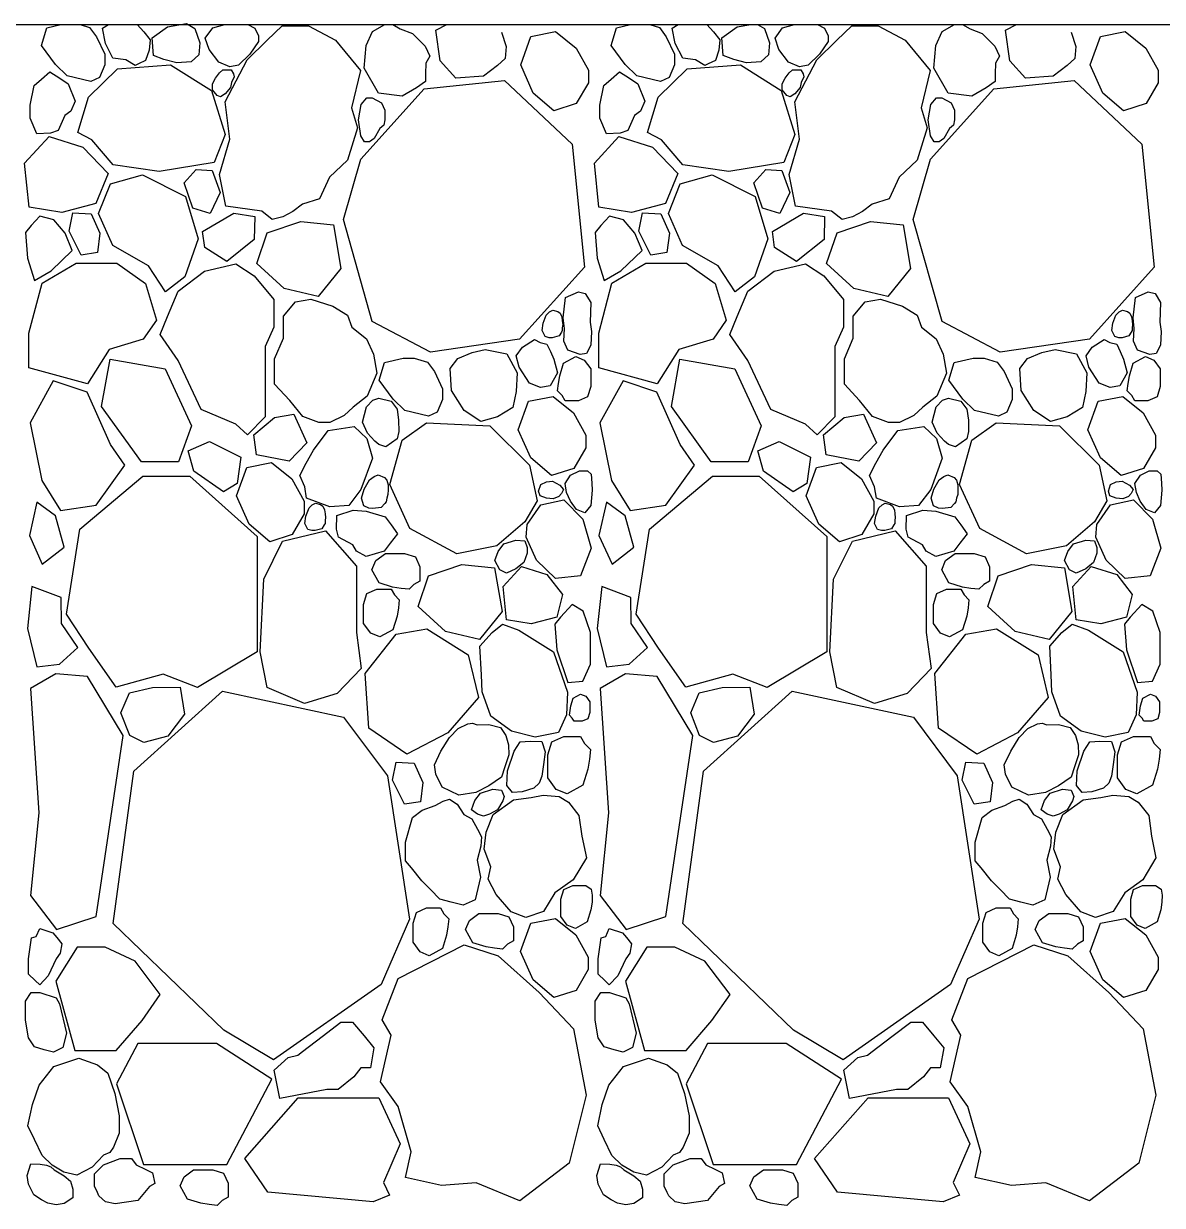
# Model space of a CAD drawing. Header units: millimetres. Extents: x 10227 to 13232, y 2 to 9351.
# Drawn here: x 11478.9 to 11655.3, y 9068.4 to 9251.3 of the extents above; entities that cross this region are included whole.
import ezdxf

# ---------------------------------------------------------------- set-up
doc = ezdxf.new("R2010")
doc.units = ezdxf.units.MM
doc.layers.add('A-WALL-FULL-EXTR', color=1, linetype='Continuous')
doc.layers.add('RETINO', color=20, linetype='Continuous')

msp = doc.modelspace()

# ---------------------------------------------------------------- linework, layer by layer
at = {"layer": 'A-WALL-FULL-EXTR', "ltscale": 0.1}
msp.add_line((11308.18, 9251.16), (12008.18, 9251.16), dxfattribs=at)
at = {"layer": 'RETINO'}
for points in [[(11489.35, 9242.35), (11485.65, 9243.23), (11483.84, 9244.99), (11481.67, 9247.91), (11482.5, 9250.64), (11484.67, 9251.16)], [(11487.68, 9251.16), (11489.15, 9250.68), (11490.23, 9249.24), (11491.51, 9246.59), (11491.51, 9244.9), (11490.67, 9242.98), (11489.35, 9242.35)], [(11494.74, 9245.71), (11492.76, 9245.96), (11491.59, 9248.22), (11491.12, 9250.57), (11492.09, 9251.16)], [(11496.41, 9251.16), (11496.53, 9251.15), (11497.54, 9250.01), (11498.52, 9248.8), (11498.38, 9247.17), (11497.82, 9245.59), (11496.7, 9245.05), (11496.19, 9244.83), (11494.74, 9245.71)], [(11499.02, 9246.34), (11498.82, 9249.08), (11501.22, 9250.81), (11504.14, 9251.29)], [(11504.14, 9251.29), (11505.45, 9250.54)], [(11505.45, 9250.54), (11506.2, 9248.3), (11506.05, 9246.46)], [(11513.96, 9246.55), (11512.19, 9244.88), (11510.84, 9244.62), (11509.18, 9245.32), (11507.67, 9247.28), (11507.06, 9249.05), (11508.25, 9250.62), (11510.11, 9251.16)], [(11515.8, 9222.28), (11510.25, 9223.05), (11509.28, 9227.92), (11510.84, 9233.39), (11510.12, 9239.17), (11513.52, 9245.71), (11516.64, 9248.73), (11518.96, 9250.97), (11523.02, 9250.97), (11527.2, 9248.73), (11531.07, 9244.02), (11529.71, 9238.24), (11530.62, 9235.19), (11529.1, 9230.17), (11526.29, 9227.51), (11524.75, 9224.2), (11522.11, 9223.33), (11520.59, 9222.19), (11519.07, 9221.38), (11517.44, 9220.99), (11515.8, 9222.28)], [(11513.63, 9251.16), (11514.74, 9250.61), (11515.3, 9249.39), (11515.28, 9248.54), (11513.96, 9246.55)], [(11537.53, 9240.07), (11533.86, 9240.53), (11531.68, 9244.4), (11531.95, 9247.89), (11532.94, 9250.07), (11534.85, 9251.18), (11536.1, 9251.16), (11537.26, 9250.48), (11539.13, 9249.78), (11541.11, 9247.81), (11541.83, 9246.24), (11541.21, 9245.18), (11541.17, 9243.5), (11541.14, 9242.35), (11539.79, 9241.35), (11537.53, 9240.07)], [(11543.44, 9245.56), (11542.74, 9250.26), (11544.48, 9251.16)], [(11577.57, 9242.35), (11573.87, 9243.23), (11572.07, 9244.99), (11569.9, 9247.91), (11570.73, 9250.64), (11572.9, 9251.16)], [(11575.91, 9251.16), (11577.38, 9250.68), (11578.45, 9249.24), (11579.73, 9246.59), (11579.73, 9244.9), (11578.89, 9242.98), (11577.57, 9242.35)], [(11582.96, 9245.71), (11580.99, 9245.96), (11579.82, 9248.22), (11579.34, 9250.57), (11580.31, 9251.16)], [(11584.64, 9251.16), (11584.75, 9251.15), (11585.76, 9250.01), (11586.75, 9248.8), (11586.61, 9247.17), (11586.05, 9245.59), (11584.92, 9245.05), (11584.42, 9244.83), (11582.96, 9245.71)], [(11587.24, 9246.34), (11587.05, 9249.08), (11589.45, 9250.81), (11591.56, 9251.16)], [(11592.6, 9251.16), (11593.68, 9250.54)], [(11593.68, 9250.54), (11594.43, 9248.3), (11594.28, 9246.46)], [(11602.18, 9246.55), (11600.42, 9244.88), (11599.07, 9244.62), (11597.4, 9245.32), (11595.9, 9247.28), (11595.29, 9249.05), (11596.47, 9250.62), (11598.33, 9251.16)], [(11604.03, 9222.28), (11598.48, 9223.05), (11597.5, 9227.92), (11599.07, 9233.39), (11598.34, 9239.17), (11601.75, 9245.71), (11604.87, 9248.73), (11607.19, 9250.97), (11611.25, 9250.97), (11615.43, 9248.73), (11619.3, 9244.02), (11617.93, 9238.24), (11618.84, 9235.19), (11617.32, 9230.17), (11614.51, 9227.51), (11612.98, 9224.2), (11610.34, 9223.33), (11608.82, 9222.19), (11607.29, 9221.38), (11605.67, 9220.99), (11604.03, 9222.28)], [(11601.86, 9251.16), (11602.97, 9250.61), (11603.53, 9249.39), (11603.5, 9248.54), (11602.18, 9246.55)], [(11625.76, 9240.07), (11622.08, 9240.53), (11619.9, 9244.4), (11620.18, 9247.89), (11621.16, 9250.07), (11623.08, 9251.18), (11624.32, 9251.16), (11625.49, 9250.48), (11627.35, 9249.78), (11629.34, 9247.81), (11630.05, 9246.24), (11629.44, 9245.18), (11629.4, 9243.5), (11629.37, 9242.35), (11628.01, 9241.35), (11625.76, 9240.07)], [(11631.67, 9245.56), (11630.96, 9250.26), (11632.71, 9251.16)], [(11552.92, 9249.98), (11553.66, 9247.74), (11553.51, 9245.89)], [(11564.52, 9238.91), (11561.04, 9237.81), (11557.84, 9240.55), (11555.9, 9244.92), (11557.49, 9249.32), (11561.3, 9250.06), (11564.48, 9247.51), (11566.39, 9244.07), (11566.39, 9242.12), (11564.52, 9238.91)], [(11641.14, 9249.98), (11641.89, 9247.74), (11641.74, 9245.89)], [(11652.75, 9238.91), (11649.26, 9237.81), (11646.07, 9240.55), (11644.12, 9244.92), (11645.71, 9249.32), (11649.53, 9250.06), (11652.7, 9247.51), (11654.61, 9244.07), (11654.61, 9242.12), (11652.75, 9238.91)], [(11510.14, 9234.13), (11508.42, 9229.81), (11499.91, 9228.4), (11492.79, 9229.46), (11489.5, 9233.31), (11487.33, 9234.43), (11488.96, 9239.89), (11493.47, 9244.29), (11501.69, 9244.94), (11508.02, 9240.93), (11510.14, 9234.13)], [(11504.87, 9245.39), (11502.65, 9245.22), (11500.66, 9245.75), (11499.02, 9246.34)], [(11506.05, 9246.46), (11504.87, 9245.39)], [(11552.33, 9244.82), (11550.12, 9243.16), (11545.85, 9242.83), (11543.44, 9245.56)], [(11553.51, 9245.89), (11552.33, 9244.82)], [(11598.37, 9234.13), (11596.65, 9229.81), (11588.14, 9228.4), (11581.01, 9229.46), (11577.73, 9233.31), (11575.55, 9234.43), (11577.19, 9239.89), (11581.7, 9244.29), (11589.92, 9244.94), (11596.25, 9240.93), (11598.37, 9234.13)], [(11593.09, 9245.39), (11590.88, 9245.22), (11588.89, 9245.75), (11587.24, 9246.34)], [(11594.28, 9246.46), (11593.09, 9245.39)], [(11640.55, 9244.82), (11638.34, 9243.16), (11634.08, 9242.83), (11631.67, 9245.56)], [(11641.74, 9245.89), (11640.55, 9244.82)], [(11480.98, 9234.23), (11479.94, 9236.67), (11479.94, 9238.67), (11480.54, 9241.71), (11481.69, 9242.71), (11482.99, 9243.83), (11484.53, 9242.83), (11485.83, 9241.99), (11486.89, 9239.31), (11486.21, 9237.75), (11485.29, 9237.08), (11484.29, 9234.77), (11483.11, 9234.36), (11480.98, 9234.23)], [(11510.95, 9241.42), (11510.13, 9240.42), (11509.42, 9239.99), (11508.89, 9240.18), (11508.16, 9241.07), (11508.16, 9241.99), (11508.65, 9242.87), (11509.26, 9243.69), (11509.77, 9244.16), (11511.05, 9244.12), (11511.42, 9243.55), (11511.54, 9243.08), (11511.1, 9242.19), (11510.95, 9241.42)], [(11569.21, 9234.23), (11568.16, 9236.67), (11568.16, 9238.67), (11568.76, 9241.71), (11569.92, 9242.71), (11571.21, 9243.83), (11572.76, 9242.83), (11574.06, 9241.99), (11575.11, 9239.31), (11574.44, 9237.75), (11573.51, 9237.08), (11572.51, 9234.77), (11571.33, 9234.36), (11569.21, 9234.23)], [(11599.18, 9241.42), (11598.36, 9240.42), (11597.65, 9239.99), (11597.12, 9240.18), (11596.38, 9241.07), (11596.38, 9241.99), (11596.87, 9242.87), (11597.49, 9243.69), (11598, 9244.16), (11599.27, 9244.12), (11599.65, 9243.55), (11599.76, 9243.08), (11599.33, 9242.19), (11599.18, 9241.42)], [(11531.16, 9230.33), (11540.96, 9241.2), (11553.41, 9242.48), (11563.87, 9232.63), (11565.78, 9213.58), (11555.74, 9202.46), (11541.91, 9200.45), (11532.92, 9205.19), (11528.47, 9220.98), (11531.16, 9230.33)], [(11619.39, 9230.33), (11629.19, 9241.2), (11641.64, 9242.48), (11652.1, 9232.63), (11654, 9213.58), (11643.97, 9202.46), (11630.14, 9200.45), (11621.15, 9205.19), (11616.69, 9220.98), (11619.39, 9230.33)], [(11534.1, 9235.08), (11533.21, 9233.53), (11532.5, 9233.02), (11531.7, 9233.02), (11531.13, 9233.93), (11530.78, 9236.39), (11531.18, 9238.77), (11532.1, 9239.83), (11532.9, 9239.83), (11534.35, 9239.05), (11534.87, 9237.88), (11534.87, 9236.42), (11534.72, 9235.58), (11534.1, 9235.08)], [(11622.32, 9235.08), (11621.44, 9233.53), (11620.72, 9233.02), (11619.92, 9233.02), (11619.35, 9233.93), (11619.01, 9236.39), (11619.41, 9238.77), (11620.32, 9239.83), (11621.12, 9239.83), (11622.58, 9239.05), (11623.09, 9237.88), (11623.09, 9236.42), (11622.95, 9235.58), (11622.32, 9235.08)], [(11484.82, 9222.04), (11479.79, 9222.88), (11479.08, 9229.7), (11482.87, 9233.81), (11488.07, 9232.19), (11492.02, 9228.09), (11490.09, 9223.44), (11484.82, 9222.04)], [(11573.04, 9222.04), (11568.02, 9222.88), (11567.31, 9229.7), (11571.1, 9233.81), (11576.29, 9232.19), (11580.25, 9228.09), (11578.31, 9223.44), (11573.04, 9222.04)], [(11505.63, 9228.74), (11508.14, 9228.54), (11509.37, 9225.16), (11507.83, 9221.89), (11505.13, 9222.71), (11503.81, 9226.67), (11505.63, 9228.74)], [(11593.86, 9228.74), (11596.37, 9228.54), (11597.6, 9225.16), (11596.05, 9221.89), (11593.35, 9222.71), (11592.03, 9226.67), (11593.86, 9228.74)], [(11498.24, 9213.83), (11492.72, 9216.94), (11490.54, 9221.89), (11492.38, 9226.5), (11497.32, 9227.88), (11504, 9224.54), (11505.95, 9217.98), (11503.88, 9212.11), (11500.89, 9209.8), (11498.24, 9213.83)], [(11586.47, 9213.83), (11580.95, 9216.94), (11578.77, 9221.89), (11580.61, 9226.5), (11585.55, 9227.88), (11592.22, 9224.54), (11594.18, 9217.98), (11592.11, 9212.11), (11589.12, 9209.8), (11586.47, 9213.83)], [(11479.5, 9214.98), (11480.59, 9211.54), (11483.21, 9213.04), (11486.46, 9216.2), (11485.38, 9218.87), (11483.62, 9220.95), (11481.45, 9221.49), (11480.09, 9220.04), (11479.19, 9218.95), (11479.5, 9214.98)], [(11490.34, 9215.88), (11487.84, 9215.48), (11485.99, 9219.19), (11486.56, 9222.01), (11489.38, 9221.85), (11490.71, 9218.87), (11490.34, 9215.88)], [(11506.97, 9216.64), (11506.65, 9219.14), (11511.48, 9221.97), (11514.72, 9221.46), (11514.65, 9217.88), (11510.41, 9214.47), (11506.97, 9216.64)], [(11567.73, 9214.98), (11568.82, 9211.54), (11571.43, 9213.04), (11574.69, 9216.2), (11573.6, 9218.87), (11571.84, 9220.95), (11569.67, 9221.49), (11568.32, 9220.04), (11567.42, 9218.95), (11567.73, 9214.98)], [(11578.56, 9215.88), (11576.07, 9215.48), (11574.22, 9219.19), (11574.79, 9222.01), (11577.61, 9221.85), (11578.94, 9218.87), (11578.56, 9215.88)], [(11595.19, 9216.64), (11594.88, 9219.14), (11599.71, 9221.97), (11602.95, 9221.46), (11602.88, 9217.88), (11598.63, 9214.47), (11595.19, 9216.64)], [(11521.83, 9220.66), (11526.9, 9220.15), (11528.06, 9213.4), (11524.55, 9209.04), (11519.26, 9210.31), (11515.04, 9214.15), (11516.66, 9218.91), (11521.83, 9220.66)], [(11610.06, 9220.66), (11615.12, 9220.15), (11616.29, 9213.4), (11612.78, 9209.04), (11607.49, 9210.31), (11603.27, 9214.15), (11604.89, 9218.91), (11610.06, 9220.66)], [(11492.15, 9200.84), (11488.81, 9195.52), (11479.75, 9198.04), (11479.75, 9203.36), (11481.79, 9211.13), (11487.04, 9214.2), (11493.37, 9214.2), (11497.8, 9211.06), (11499.5, 9205.4), (11497.46, 9202.47), (11492.15, 9200.84)], [(11511.77, 9189.27), (11506.4, 9191.58), (11502.86, 9199.14), (11500.07, 9203.16), (11501.23, 9205.95), (11502.86, 9209.9), (11506.94, 9212.96), (11511.77, 9214.12), (11514.62, 9212.28), (11517.69, 9208.61), (11517.69, 9204.32), (11516.33, 9201.32), (11516.33, 9198.33), (11516.33, 9193.35), (11516.33, 9190.43), (11513.6, 9187.64), (11511.77, 9189.27)], [(11580.37, 9200.84), (11577.04, 9195.52), (11567.98, 9198.04), (11567.98, 9203.36), (11570.02, 9211.13), (11575.27, 9214.2), (11581.6, 9214.2), (11586.03, 9211.06), (11587.73, 9205.4), (11585.69, 9202.47), (11580.37, 9200.84)], [(11599.99, 9189.27), (11594.62, 9191.58), (11591.09, 9199.14), (11588.3, 9203.16), (11589.45, 9205.95), (11591.09, 9209.9), (11595.17, 9212.96), (11599.99, 9214.12), (11602.85, 9212.28), (11605.91, 9208.61), (11605.91, 9204.32), (11604.55, 9201.32), (11604.55, 9198.33), (11604.55, 9193.35), (11604.55, 9190.43), (11601.83, 9187.64), (11599.99, 9189.27)], [(11532.12, 9193.62), (11529.95, 9191.91), (11528.54, 9190.62), (11526.33, 9189.53), (11524.63, 9189.53), (11522.18, 9190.46), (11520.13, 9192.96), (11517.8, 9195.48), (11517.8, 9199.43), (11519.16, 9202.6), (11519.16, 9206.03), (11521.03, 9208.22), (11523.41, 9208.66), (11526.81, 9207.56), (11529.08, 9206.16), (11529.73, 9204.32), (11532.02, 9202.52), (11533.12, 9200.11), (11533.61, 9197.21), (11532.12, 9193.62)], [(11566.88, 9203.63), (11566.76, 9201.55), (11566.07, 9200.26), (11565.1, 9200.07), (11563.18, 9200.77), (11562.59, 9202.16), (11562.68, 9204.1), (11562.5, 9205.75), (11562.86, 9208.91), (11564.84, 9209.8), (11565.91, 9209.53), (11566.77, 9208.15), (11566.66, 9205.11), (11566.88, 9203.63)], [(11620.35, 9193.62), (11618.18, 9191.91), (11616.77, 9190.62), (11614.55, 9189.53), (11612.86, 9189.53), (11610.4, 9190.46), (11608.35, 9192.96), (11606.03, 9195.48), (11606.03, 9199.43), (11607.38, 9202.6), (11607.38, 9206.03), (11609.25, 9208.22), (11611.64, 9208.66), (11615.04, 9207.56), (11617.31, 9206.16), (11617.96, 9204.32), (11620.25, 9202.52), (11621.35, 9200.11), (11621.84, 9197.21), (11620.35, 9193.62)], [(11655.11, 9203.63), (11654.99, 9201.55), (11654.3, 9200.26), (11653.33, 9200.07), (11651.41, 9200.77), (11650.82, 9202.16), (11650.91, 9204.1), (11650.73, 9205.75), (11651.09, 9208.91), (11653.07, 9209.8), (11654.14, 9209.53), (11655, 9208.15), (11654.89, 9205.11), (11655.11, 9203.63)], [(11561.84, 9202.98), (11560.8, 9202.68), (11560.3, 9202.68), (11559.67, 9202.86), (11559.22, 9203.78), (11559.4, 9204.92), (11559.86, 9206.18), (11560.38, 9206.66), (11560.86, 9206.95), (11561.66, 9206.73), (11562, 9206.46), (11562.28, 9205.9), (11562.35, 9205.29), (11562.42, 9204.72), (11562.35, 9204.23), (11562.35, 9203.77), (11562.2, 9203.55), (11561.84, 9202.98)], [(11650.07, 9202.98), (11649.03, 9202.68), (11648.53, 9202.68), (11647.89, 9202.86), (11647.45, 9203.78), (11647.62, 9204.92), (11648.09, 9206.18), (11648.6, 9206.66), (11649.09, 9206.95), (11649.89, 9206.73), (11650.23, 9206.46), (11650.51, 9205.9), (11650.58, 9205.29), (11650.65, 9204.72), (11650.58, 9204.23), (11650.58, 9203.77), (11650.42, 9203.55), (11650.07, 9202.98)], [(11561.03, 9199.34), (11561.59, 9197.24), (11560.47, 9195.21), (11558.96, 9194.97), (11557.25, 9195.64), (11555.68, 9198.14), (11555.22, 9199.85), (11556.16, 9201.24), (11558.02, 9202.41), (11558.93, 9201.93), (11559.97, 9201.67), (11560.51, 9200.55), (11561.03, 9199.34)], [(11649.25, 9199.34), (11649.82, 9197.24), (11648.69, 9195.21), (11647.18, 9194.97), (11645.47, 9195.64), (11643.9, 9198.14), (11643.45, 9199.85), (11644.39, 9201.24), (11646.25, 9202.41), (11647.15, 9201.93), (11648.2, 9201.67), (11648.74, 9200.55), (11649.25, 9199.34)], [(11502.91, 9183.49), (11497.19, 9183.49), (11491.01, 9192.02), (11492.31, 9199.37), (11500.85, 9197.86), (11504.93, 9189.05)], [(11541.65, 9190.54), (11537.95, 9191.42), (11536.15, 9193.18), (11533.97, 9196.09), (11534.81, 9198.83), (11537.72, 9199.53), (11539.43, 9199.53), (11541.46, 9198.87), (11542.53, 9197.43), (11543.81, 9194.78), (11543.81, 9193.09), (11542.97, 9191.17), (11541.65, 9190.54)], [(11547.14, 9191.41), (11545.17, 9194.5), (11544.96, 9197.9), (11546.17, 9199.48), (11548.38, 9200.39), (11550.42, 9200.87), (11553.76, 9200.17), (11555.34, 9197.25), (11555.19, 9194.35), (11554.67, 9191.89), (11552.29, 9190.44), (11549.74, 9189.69), (11547.14, 9191.41)], [(11561.94, 9196.8), (11562.53, 9198.73), (11564.42, 9199.78), (11565.73, 9199.22), (11566.74, 9197.85), (11566.74, 9195.11), (11566.26, 9193.54), (11564.83, 9192.91), (11562.79, 9192.91), (11562.32, 9193.73), (11561.62, 9194.45), (11561.75, 9195.6), (11561.94, 9196.8)], [(11591.14, 9183.49), (11585.41, 9183.49), (11579.24, 9192.02), (11580.54, 9199.37), (11589.08, 9197.86), (11593.16, 9189.05)], [(11629.88, 9190.54), (11626.18, 9191.42), (11624.37, 9193.18), (11622.2, 9196.09), (11623.03, 9198.83), (11625.95, 9199.53), (11627.66, 9199.53), (11629.68, 9198.87), (11630.76, 9197.43), (11632.04, 9194.78), (11632.04, 9193.09), (11631.2, 9191.17), (11629.88, 9190.54)], [(11635.37, 9191.41), (11633.4, 9194.5), (11633.19, 9197.9), (11634.39, 9199.48), (11636.61, 9200.39), (11638.65, 9200.87), (11641.99, 9200.17), (11643.56, 9197.25), (11643.41, 9194.35), (11642.89, 9191.89), (11640.52, 9190.44), (11637.97, 9189.69), (11635.37, 9191.41)], [(11650.17, 9196.8), (11650.76, 9198.73), (11652.65, 9199.78), (11653.95, 9199.22), (11654.96, 9197.85), (11654.96, 9195.11), (11654.48, 9193.54), (11653.05, 9192.91), (11651.02, 9192.91), (11650.54, 9193.73), (11649.85, 9194.45), (11649.97, 9195.6), (11650.17, 9196.8)], [(11490.14, 9176.78), (11494.58, 9182.96), (11492.36, 9186.14), (11488.75, 9194.26), (11483.52, 9196), (11479.92, 9189.49), (11481.72, 9180.6)], [(11578.37, 9176.78), (11582.8, 9182.96), (11580.58, 9186.14), (11576.98, 9194.26), (11571.75, 9196), (11568.15, 9189.49), (11569.95, 9180.6)], [(11531.43, 9189.58), (11532.01, 9191.97), (11533.03, 9193.02), (11533.93, 9193.31), (11535.83, 9192.84), (11536.77, 9191.6), (11537, 9189.91), (11537.01, 9188.17), (11536.79, 9187.01), (11535.02, 9185.78), (11533.94, 9186.16), (11533.3, 9186.68), (11532.18, 9187.92), (11531.43, 9189.58)], [(11564.13, 9182.44), (11560.65, 9181.33), (11557.45, 9184.07), (11555.51, 9188.44), (11557.1, 9192.84), (11560.91, 9193.58), (11564.09, 9191.04), (11566, 9187.59), (11566, 9185.64), (11564.13, 9182.44)], [(11619.65, 9189.58), (11620.23, 9191.97), (11621.25, 9193.02), (11622.15, 9193.31), (11624.06, 9192.84), (11624.99, 9191.6), (11625.23, 9189.91), (11625.24, 9188.17), (11625.02, 9187.01), (11623.24, 9185.78), (11622.16, 9186.16), (11621.53, 9186.68), (11620.41, 9187.92), (11619.65, 9189.58)], [(11652.36, 9182.44), (11648.87, 9181.33), (11645.68, 9184.07), (11643.74, 9188.44), (11645.32, 9192.84), (11649.14, 9193.58), (11652.32, 9191.04), (11654.22, 9187.59), (11654.22, 9185.64), (11652.36, 9182.44)], [(11520.75, 9190.83), (11522.78, 9186.43), (11520.06, 9183.59), (11515.01, 9184.54), (11514.58, 9187.62), (11517.78, 9190.31), (11520.75, 9190.83)], [(11608.98, 9190.83), (11611.01, 9186.43), (11608.29, 9183.59), (11603.23, 9184.54), (11602.81, 9187.62), (11606.01, 9190.31), (11608.98, 9190.83)], [(11504.93, 9189.05), (11502.91, 9183.49)], [(11523.8, 9185.29), (11526.1, 9188.32), (11530.13, 9188.93), (11532.07, 9187.1), (11532.96, 9184.01), (11531.17, 9179.16), (11529.3, 9176.7), (11526.35, 9176.51), (11522.75, 9177.84), (11522.45, 9179.61), (11521.69, 9181.34), (11522.66, 9183.28), (11523.8, 9185.29)], [(11537.54, 9186.82), (11541.33, 9189.51), (11551.14, 9189.02), (11557.28, 9182.94), (11558.47, 9177.41), (11556.53, 9174.17), (11552.19, 9170.48), (11546.02, 9169.23), (11538.76, 9173.16), (11535.63, 9179.96), (11537.54, 9186.82)], [(11593.16, 9189.05), (11591.14, 9183.49)], [(11612.02, 9185.29), (11614.32, 9188.32), (11618.35, 9188.93), (11620.3, 9187.1), (11621.19, 9184.01), (11619.4, 9179.16), (11617.53, 9176.7), (11614.58, 9176.51), (11610.98, 9177.84), (11610.68, 9179.61), (11609.92, 9181.34), (11610.89, 9183.28), (11612.02, 9185.29)], [(11625.77, 9186.82), (11629.56, 9189.51), (11639.37, 9189.02), (11645.51, 9182.94), (11646.69, 9177.41), (11644.76, 9174.17), (11640.42, 9170.48), (11634.24, 9169.23), (11626.99, 9173.16), (11623.85, 9179.96), (11625.77, 9186.82)], [(11512.02, 9180.13), (11509.87, 9178.81), (11505.3, 9182.03), (11504.41, 9185.19), (11507.7, 9186.62), (11512.57, 9184.17), (11512.02, 9180.13)], [(11600.24, 9180.13), (11598.09, 9178.81), (11593.52, 9182.03), (11592.64, 9185.19), (11595.93, 9186.62), (11600.79, 9184.17), (11600.24, 9180.13)], [(11520.52, 9172.21), (11517.03, 9171.1), (11513.84, 9173.84), (11511.89, 9178.21), (11513.48, 9182.61), (11517.3, 9183.35), (11520.48, 9180.81), (11522.38, 9177.36), (11522.38, 9175.41), (11520.52, 9172.21)], [(11608.74, 9172.21), (11605.26, 9171.1), (11602.06, 9173.84), (11600.12, 9178.21), (11601.71, 9182.61), (11605.52, 9183.35), (11608.7, 9180.81), (11610.61, 9177.36), (11610.61, 9175.41), (11608.74, 9172.21)], [(11493.25, 9148.59), (11489.02, 9154.62), (11485.55, 9159.86), (11487.64, 9173.03), (11497.39, 9181.27), (11504.64, 9181.27), (11515.1, 9171.9), (11515.1, 9154.07), (11505.84, 9148.53), (11500.51, 9150.59), (11493.25, 9148.59)], [(11534.31, 9176.38), (11532.98, 9176.22), (11532.37, 9176.31), (11531.62, 9176.65), (11531.25, 9177.85), (11531.67, 9179.23), (11532.47, 9180.68), (11533.2, 9181.18), (11533.85, 9181.44), (11534.79, 9181.03), (11535.16, 9180.64), (11535.4, 9179.9), (11535.37, 9179.13), (11535.35, 9178.42), (11535.17, 9177.83), (11535.09, 9177.27), (11534.86, 9177.02), (11534.31, 9176.38)], [(11566.77, 9176.72), (11565.84, 9175.57), (11564.55, 9176.07), (11563.6, 9177.36), (11563.02, 9178.7), (11562.78, 9180.1), (11563.64, 9181.38), (11565, 9182.05), (11566.25, 9182.05), (11566.84, 9181.56), (11566.92, 9180.16), (11566.96, 9179.06), (11566.77, 9176.72)], [(11581.47, 9148.59), (11577.24, 9154.62), (11573.77, 9159.86), (11575.87, 9173.03), (11585.62, 9181.27), (11592.86, 9181.27), (11603.33, 9171.9), (11603.33, 9154.07), (11594.07, 9148.53), (11588.74, 9150.59), (11581.47, 9148.59)], [(11622.54, 9176.38), (11621.21, 9176.22), (11620.59, 9176.31), (11619.85, 9176.65), (11619.47, 9177.85), (11619.9, 9179.23), (11620.7, 9180.68), (11621.42, 9181.18), (11622.07, 9181.44), (11623.02, 9181.03), (11623.38, 9180.64), (11623.62, 9179.9), (11623.59, 9179.13), (11623.58, 9178.42), (11623.4, 9177.83), (11623.31, 9177.27), (11623.08, 9177.02), (11622.54, 9176.38)], [(11655, 9176.72), (11654.06, 9175.57), (11652.78, 9176.07), (11651.83, 9177.36), (11651.25, 9178.7), (11651.01, 9180.1), (11651.87, 9181.38), (11653.23, 9182.05), (11654.48, 9182.05), (11655.06, 9181.56), (11655.15, 9180.16), (11655.19, 9179.06), (11655, 9176.72)], [(11481.72, 9180.6), (11484.64, 9175.95)], [(11560.91, 9177.72), (11559.89, 9177.85), (11558.91, 9178.21), (11558.68, 9178.93), (11559, 9179.95), (11559.89, 9180.36), (11560.84, 9180.47), (11561.97, 9179.87), (11562.54, 9179.17), (11562.24, 9178.54), (11561.81, 9178.12), (11560.91, 9177.72)], [(11569.95, 9180.6), (11572.86, 9175.95)], [(11649.14, 9177.72), (11648.12, 9177.85), (11647.14, 9178.21), (11646.91, 9178.93), (11647.22, 9179.95), (11648.12, 9180.36), (11649.06, 9180.47), (11650.2, 9179.87), (11650.76, 9179.17), (11650.47, 9178.54), (11650.03, 9178.12), (11649.14, 9177.72)], [(11481.82, 9167.65), (11485.21, 9170.24), (11483.84, 9175.11), (11480.97, 9177.24), (11479.81, 9172.05), (11481.82, 9167.65)], [(11559.02, 9176.79), (11562.58, 9177.6), (11565.54, 9174.61), (11566.81, 9170.09), (11565.16, 9165.84), (11561.3, 9165.42), (11558.34, 9168.22), (11556.73, 9171.81), (11556.89, 9173.75), (11559.02, 9176.79)], [(11570.05, 9167.65), (11573.44, 9170.24), (11572.07, 9175.11), (11569.19, 9177.24), (11568.03, 9172.05), (11570.05, 9167.65)], [(11647.24, 9176.79), (11650.81, 9177.6), (11653.77, 9174.61), (11655.04, 9170.09), (11653.39, 9165.84), (11649.52, 9165.42), (11646.57, 9168.22), (11644.96, 9171.81), (11645.12, 9173.75), (11647.24, 9176.79)], [(11484.64, 9175.95), (11490.14, 9176.78)], [(11525.1, 9173.11), (11524.06, 9172.82), (11523.56, 9172.82), (11522.92, 9173), (11522.48, 9173.92), (11522.65, 9175.06), (11523.12, 9176.32), (11523.63, 9176.8), (11524.12, 9177.08), (11524.92, 9176.87), (11525.26, 9176.6), (11525.54, 9176.04), (11525.61, 9175.43), (11525.68, 9174.86), (11525.61, 9174.37), (11525.61, 9173.91), (11525.45, 9173.69), (11525.1, 9173.11)], [(11527.44, 9175.16), (11529.96, 9175.99), (11531.96, 9175.81), (11534.93, 9174.95), (11535.83, 9173.71), (11536.82, 9172.32), (11535.7, 9170.87), (11534.75, 9169.65), (11531.99, 9168.83), (11530.49, 9169.64), (11529.9, 9170.62), (11527.69, 9171.82), (11527.38, 9173.03), (11527.44, 9175.16)], [(11572.86, 9175.95), (11578.37, 9176.78)], [(11613.33, 9173.11), (11612.28, 9172.82), (11611.78, 9172.82), (11611.15, 9173), (11610.71, 9173.92), (11610.88, 9175.06), (11611.35, 9176.32), (11611.86, 9176.8), (11612.35, 9177.08), (11613.15, 9176.87), (11613.49, 9176.6), (11613.77, 9176.04), (11613.83, 9175.43), (11613.91, 9174.86), (11613.83, 9174.37), (11613.83, 9173.91), (11613.68, 9173.69), (11613.33, 9173.11)], [(11615.67, 9175.16), (11618.19, 9175.99), (11620.18, 9175.81), (11623.16, 9174.95), (11624.05, 9173.71), (11625.05, 9172.32), (11623.92, 9170.87), (11622.98, 9169.65), (11620.21, 9168.83), (11618.72, 9169.64), (11618.12, 9170.62), (11615.91, 9171.82), (11615.61, 9173.03), (11615.67, 9175.16)], [(11522.44, 9146.04), (11516.64, 9148.51), (11515.57, 9154.07), (11516.11, 9165.3), (11519.04, 9171.17), (11525.68, 9172.81), (11530.49, 9167.34), (11530.49, 9157.05), (11531.22, 9151.47), (11527.5, 9147.6), (11522.44, 9146.04)], [(11610.67, 9146.04), (11604.87, 9148.51), (11603.79, 9154.07), (11604.33, 9165.3), (11607.27, 9171.17), (11613.91, 9172.81), (11618.72, 9167.34), (11618.72, 9157.05), (11619.45, 9151.47), (11615.73, 9147.6), (11610.67, 9146.04)], [(11556.4, 9167.9), (11555.17, 9166.92), (11553.73, 9166.22), (11552.69, 9166.74), (11551.9, 9168.18), (11552.41, 9169.6), (11553.3, 9170.75), (11555.17, 9171.36), (11556.54, 9171.23), (11556.92, 9170.23), (11556.92, 9169.31), (11556.4, 9167.9)], [(11644.62, 9167.9), (11643.4, 9166.92), (11641.95, 9166.22), (11640.91, 9166.74), (11640.13, 9168.18), (11640.63, 9169.6), (11641.52, 9170.75), (11643.4, 9171.36), (11644.77, 9171.23), (11645.15, 9170.23), (11645.15, 9169.31), (11644.62, 9167.9)], [(11536.07, 9164.09), (11534, 9164.72), (11532.87, 9166.76), (11533.47, 9168.17), (11534.95, 9169.26), (11537.9, 9169.26), (11539.59, 9168.74), (11540.27, 9167.2), (11540.27, 9165), (11539.38, 9164.49), (11538.61, 9163.74), (11537.37, 9163.88), (11536.07, 9164.09)], [(11624.3, 9164.09), (11622.22, 9164.72), (11621.1, 9166.76), (11621.69, 9168.17), (11623.17, 9169.26), (11626.13, 9169.26), (11627.81, 9168.74), (11628.5, 9167.2), (11628.5, 9165), (11627.61, 9164.49), (11626.83, 9163.74), (11625.6, 9163.88), (11624.3, 9164.09)], [(11546.81, 9167.56), (11551.87, 9167.05), (11553.04, 9160.3), (11549.53, 9155.94), (11544.24, 9157.21), (11540.02, 9161.05), (11541.64, 9165.81), (11546.81, 9167.56)], [(11557.51, 9158.38), (11553.72, 9159.01), (11553.19, 9164.16), (11556.05, 9167.27), (11559.97, 9166.04), (11562.39, 9162.94), (11561.5, 9159.43), (11557.51, 9158.38)], [(11635.03, 9167.56), (11640.1, 9167.05), (11641.26, 9160.3), (11637.76, 9155.94), (11632.46, 9157.21), (11628.25, 9161.05), (11629.87, 9165.81), (11635.03, 9167.56)], [(11645.74, 9158.38), (11641.95, 9159.01), (11641.41, 9164.16), (11644.27, 9167.27), (11648.2, 9166.04), (11650.61, 9162.94), (11649.72, 9159.43), (11645.74, 9158.38)], [(11484.79, 9158.44), (11484.73, 9162.45), (11480.22, 9164.18), (11479.53, 9157.68), (11480.97, 9151.72)], [(11536.75, 9159.56), (11536.12, 9157.48), (11534.08, 9156.36), (11532.67, 9156.96), (11531.58, 9158.43), (11531.58, 9161.39), (11532.1, 9163.08), (11533.64, 9163.76), (11535.83, 9163.76), (11536.35, 9162.87), (11537.09, 9162.09), (11536.96, 9160.86), (11536.75, 9159.56)], [(11573.02, 9158.44), (11572.95, 9162.45), (11568.45, 9164.18), (11567.76, 9157.68), (11569.2, 9151.72)], [(11624.97, 9159.56), (11624.34, 9157.48), (11622.3, 9156.36), (11620.9, 9156.96), (11619.81, 9158.43), (11619.81, 9161.39), (11620.33, 9163.08), (11621.87, 9163.76), (11624.06, 9163.76), (11624.57, 9162.87), (11625.32, 9162.09), (11625.19, 9160.86), (11624.97, 9159.56)], [(11561.48, 9154.36), (11563.21, 9149.31), (11565.53, 9149.53), (11566.69, 9152.14), (11566.7, 9157.04), (11565.59, 9160.33), (11563.88, 9161.36), (11562.07, 9159.43), (11561.17, 9158.34), (11561.48, 9154.36)], [(11649.71, 9154.36), (11651.43, 9149.31), (11653.75, 9149.53), (11654.92, 9152.14), (11654.93, 9157.04), (11653.82, 9160.33), (11652.1, 9161.36), (11650.3, 9159.43), (11649.4, 9158.34), (11649.71, 9154.36)], [(11484.49, 9152.14), (11487.33, 9154.72), (11484.79, 9158.44)], [(11531.83, 9150.7), (11536.63, 9156.79), (11541.38, 9157.6)], [(11541.38, 9157.6), (11547.79, 9153.57), (11549.38, 9147.01)], [(11549.84, 9150.5), (11549.6, 9154.94), (11551.49, 9157.07), (11553.07, 9158.33), (11555.63, 9157.43), (11560.96, 9154.03), (11563.13, 9147.83), (11563, 9144.3), (11561.76, 9141.56), (11558.17, 9140.85), (11554.48, 9141.77), (11551.29, 9144.08), (11549.92, 9147.84), (11549.84, 9150.5)], [(11572.71, 9152.14), (11575.55, 9154.72), (11573.02, 9158.44)], [(11620.06, 9150.7), (11624.86, 9156.79), (11629.61, 9157.6)], [(11629.61, 9157.6), (11636.02, 9153.57), (11637.6, 9147.01)], [(11638.07, 9150.5), (11637.83, 9154.94), (11639.72, 9157.07), (11641.29, 9158.33), (11643.86, 9157.43), (11649.19, 9154.03), (11651.36, 9147.83), (11651.23, 9144.3), (11649.99, 9141.56), (11646.4, 9140.85), (11642.71, 9141.77), (11639.51, 9144.08), (11638.15, 9147.84), (11638.07, 9150.5)], [(11480.97, 9151.72), (11484.49, 9152.14)], [(11569.2, 9151.72), (11572.71, 9152.14)], [(11484, 9111.06), (11490.16, 9113.1), (11494.32, 9141.11), (11488.81, 9150.23), (11483.9, 9150.67), (11479.97, 9148.38), (11481.26, 9129.11)], [(11549.38, 9147.01), (11544.63, 9141.53), (11538.29, 9138.22), (11532.37, 9142.23), (11531.83, 9150.7)], [(11572.23, 9111.06), (11578.39, 9113.1), (11582.55, 9141.11), (11577.03, 9150.23), (11572.13, 9150.67), (11568.2, 9148.38), (11569.48, 9129.11)], [(11637.6, 9147.01), (11632.85, 9141.53), (11626.52, 9138.22), (11620.6, 9142.23), (11620.06, 9150.7)], [(11534.27, 9102.57), (11517.6, 9090.92), (11509.94, 9095.5), (11492.77, 9112), (11495.98, 9135.6), (11509.71, 9147.97), (11528.48, 9143.93), (11535.27, 9134.88), (11538.67, 9112.69), (11534.27, 9102.57)], [(11495.32, 9147.72), (11498.86, 9148.51), (11503.17, 9148.57), (11503.84, 9144.39), (11501.27, 9141.02)], [(11622.49, 9102.57), (11605.83, 9090.92), (11598.16, 9095.5), (11581, 9112), (11584.2, 9135.6), (11597.93, 9147.97), (11616.71, 9143.93), (11623.5, 9134.88), (11626.9, 9112.69), (11622.49, 9102.57)], [(11583.54, 9147.72), (11587.08, 9148.51), (11591.4, 9148.57), (11592.07, 9144.39), (11589.5, 9141.02)], [(11495.38, 9141.09), (11494, 9144.61), (11495.32, 9147.72)], [(11563.67, 9145.69), (11564.03, 9146.87), (11565.19, 9147.51), (11565.99, 9147.17), (11566.62, 9146.33), (11566.62, 9144.65), (11566.32, 9143.69), (11565.44, 9143.3), (11564.19, 9143.3), (11563.9, 9143.81), (11563.48, 9144.25), (11563.55, 9144.95), (11563.67, 9145.69)], [(11583.61, 9141.09), (11582.23, 9144.61), (11583.54, 9147.72)], [(11651.9, 9145.69), (11652.26, 9146.87), (11653.42, 9147.51), (11654.22, 9147.17), (11654.84, 9146.33), (11654.84, 9144.65), (11654.55, 9143.69), (11653.67, 9143.3), (11652.42, 9143.3), (11652.13, 9143.81), (11651.7, 9144.25), (11651.78, 9144.95), (11651.9, 9145.69)], [(11549.15, 9142.76), (11550.96, 9142.83), (11552.78, 9142.33), (11553.59, 9141.1), (11554, 9139.65), (11554.07, 9138.11), (11553.45, 9136.23), (11552.92, 9134.66), (11550.97, 9133.31), (11548.95, 9132.26), (11546.34, 9131.89), (11543.72, 9133.12), (11542.74, 9135.12), (11542.56, 9136.55), (11543.56, 9138.7), (11544.88, 9140.82), (11546.2, 9142.2), (11547.73, 9142.89), (11548.43, 9143.01), (11549.15, 9142.76)], [(11637.38, 9142.76), (11639.18, 9142.83), (11641, 9142.33), (11641.81, 9141.1), (11642.22, 9139.65), (11642.3, 9138.11), (11641.67, 9136.23), (11641.15, 9134.66), (11639.2, 9133.31), (11637.17, 9132.26), (11634.57, 9131.89), (11631.95, 9133.12), (11630.97, 9135.12), (11630.79, 9136.55), (11631.79, 9138.7), (11633.11, 9140.82), (11634.42, 9142.2), (11635.96, 9142.89), (11636.66, 9143.01), (11637.38, 9142.76)], [(11501.27, 9141.02), (11497.53, 9140), (11495.38, 9141.09)], [(11566.29, 9135.9), (11565.53, 9133.4), (11563.08, 9132.05), (11561.4, 9132.77), (11560.09, 9134.55), (11560.09, 9138.09), (11560.71, 9140.11), (11562.56, 9140.94), (11565.19, 9140.94), (11565.8, 9139.87), (11566.7, 9138.94), (11566.54, 9137.46), (11566.29, 9135.9)], [(11589.5, 9141.02), (11585.76, 9140), (11583.61, 9141.09)], [(11654.51, 9135.9), (11653.76, 9133.4), (11651.31, 9132.05), (11649.62, 9132.77), (11648.31, 9134.55), (11648.31, 9138.09), (11648.94, 9140.11), (11650.79, 9140.94), (11653.42, 9140.94), (11654.03, 9139.87), (11654.93, 9138.94), (11654.77, 9137.46), (11654.51, 9135.9)], [(11557.93, 9132.95), (11556.12, 9132.39), (11554.61, 9132.28), (11553.77, 9133.39), (11553.87, 9135.65), (11554.89, 9138.69), (11555.8, 9140.12), (11557.36, 9140.24), (11559.17, 9140.16), (11559.71, 9138.57), (11559.43, 9136.64), (11559.16, 9134.83), (11558.77, 9133.7), (11557.93, 9132.95)], [(11646.15, 9132.95), (11644.35, 9132.39), (11642.84, 9132.28), (11641.99, 9133.39), (11642.09, 9135.65), (11643.12, 9138.69), (11644.03, 9140.12), (11645.59, 9140.24), (11647.4, 9140.16), (11647.93, 9138.57), (11647.65, 9136.64), (11647.38, 9134.83), (11646.99, 9133.7), (11646.15, 9132.95)], [(11540.38, 9130.86), (11537.89, 9130.46), (11536.04, 9134.17), (11536.61, 9136.99), (11539.43, 9136.84), (11540.76, 9133.85), (11540.38, 9130.86)], [(11628.61, 9130.86), (11626.12, 9130.46), (11624.26, 9134.17), (11624.83, 9136.99), (11627.65, 9136.84), (11628.98, 9133.85), (11628.61, 9130.86)], [(11552.31, 9129.61), (11551.09, 9128.92), (11550.12, 9128.62), (11549.22, 9128.95), (11548.29, 9129.61), (11548.8, 9131.03), (11549.69, 9132.18), (11551.57, 9132.79), (11552.94, 9132.66), (11553.32, 9131.66), (11553.12, 9130.98), (11552.31, 9129.61)], [(11554.79, 9131.17), (11557.53, 9131.51), (11559.4, 9131.88), (11561.86, 9131.66), (11563.31, 9130.78), (11564.93, 9128.71), (11565.39, 9125.52), (11566.07, 9122.15), (11564.02, 9118.78), (11561.21, 9116.77), (11559.43, 9113.84), (11556.69, 9112.93), (11554.43, 9113.8), (11552.1, 9116.51), (11550.88, 9118.87), (11551.28, 9120.79), (11550.26, 9123.51), (11550.56, 9126.14), (11551.65, 9128.88), (11554.79, 9131.17)], [(11640.54, 9129.61), (11639.31, 9128.92), (11638.35, 9128.62), (11637.45, 9128.95), (11636.52, 9129.61), (11637.03, 9131.03), (11637.92, 9132.18), (11639.79, 9132.79), (11641.17, 9132.66), (11641.55, 9131.66), (11641.35, 9130.98), (11640.54, 9129.61)], [(11643.02, 9131.17), (11645.75, 9131.51), (11647.63, 9131.88), (11650.09, 9131.66), (11651.54, 9130.78), (11653.16, 9128.71), (11653.61, 9125.52), (11654.29, 9122.15), (11652.24, 9118.78), (11649.44, 9116.77), (11647.66, 9113.84), (11644.92, 9112.93), (11642.66, 9113.8), (11640.32, 9116.51), (11639.11, 9118.87), (11639.5, 9120.79), (11638.48, 9123.51), (11638.79, 9126.14), (11639.88, 9128.88), (11643.02, 9131.17)], [(11549.66, 9119.16), (11548.86, 9115.69), (11546.97, 9114.83), (11545.12, 9115.32), (11543.39, 9115.77), (11541.94, 9117.25), (11540.61, 9118.61), (11538.97, 9120.62), (11538.08, 9121.71), (11538.08, 9124.58), (11539.14, 9128.41), (11540.63, 9129.56), (11542.64, 9130.25), (11543.89, 9130.94), (11544.86, 9131.23), (11546.08, 9130.48), (11547.11, 9128.89), (11548.35, 9128.21), (11549.22, 9126.58), (11549.83, 9125.4), (11549.71, 9123.99), (11549.16, 9121.81), (11549.66, 9119.16)], [(11637.89, 9119.16), (11637.09, 9115.69), (11635.2, 9114.83), (11633.35, 9115.32), (11631.61, 9115.77), (11630.16, 9117.25), (11628.83, 9118.61), (11627.19, 9120.62), (11626.3, 9121.71), (11626.3, 9124.58), (11627.36, 9128.41), (11628.85, 9129.56), (11630.86, 9130.25), (11632.11, 9130.94), (11633.08, 9131.23), (11634.31, 9130.48), (11635.33, 9128.89), (11636.58, 9128.21), (11637.44, 9126.58), (11638.06, 9125.4), (11637.94, 9123.99), (11637.39, 9121.81), (11637.89, 9119.16)], [(11481.26, 9129.11), (11479.98, 9116.36)], [(11569.48, 9129.11), (11568.2, 9116.36)], [(11566.79, 9114.12), (11566.22, 9112.25), (11564.39, 9111.23), (11563.12, 9111.77), (11562.14, 9113.1), (11562.14, 9115.76), (11562.61, 9117.28), (11563.99, 9117.9), (11565.97, 9117.9), (11566.84, 9117.33), (11566.99, 9116.4), (11566.98, 9115.29), (11566.79, 9114.12)], [(11655.02, 9114.12), (11654.45, 9112.25), (11652.61, 9111.23), (11651.35, 9111.77), (11650.37, 9113.1), (11650.37, 9115.76), (11650.83, 9117.28), (11652.22, 9117.9), (11654.2, 9117.9), (11655.07, 9117.33), (11655.22, 9116.4), (11655.21, 9115.29), (11655.02, 9114.12)], [(11479.98, 9116.36), (11484, 9111.06)], [(11568.2, 9116.36), (11572.23, 9111.06)], [(11544.4, 9110.21), (11543.77, 9108.14), (11541.73, 9107.01), (11540.33, 9107.61), (11539.24, 9109.09), (11539.24, 9112.04), (11539.75, 9113.73), (11541.3, 9114.41), (11543.49, 9114.41), (11544, 9113.52), (11544.75, 9112.75), (11544.61, 9111.51), (11544.4, 9110.21)], [(11550.57, 9108.4), (11548.49, 9109.03), (11547.37, 9111.07), (11547.96, 9112.47), (11549.44, 9113.56), (11552.4, 9113.56), (11554.08, 9113.05), (11554.77, 9111.51), (11554.77, 9109.31), (11553.88, 9108.8), (11553.1, 9108.05), (11551.87, 9108.19), (11550.57, 9108.4)], [(11632.63, 9110.21), (11632, 9108.14), (11629.96, 9107.01), (11628.55, 9107.61), (11627.46, 9109.09), (11627.46, 9112.04), (11627.98, 9113.73), (11629.52, 9114.41), (11631.72, 9114.41), (11632.23, 9113.52), (11632.97, 9112.75), (11632.84, 9111.51), (11632.63, 9110.21)], [(11638.79, 9108.4), (11636.72, 9109.03), (11635.59, 9111.07), (11636.19, 9112.47), (11637.67, 9113.56), (11640.62, 9113.56), (11642.31, 9113.05), (11643, 9111.51), (11643, 9109.31), (11642.11, 9108.8), (11641.33, 9108.05), (11640.1, 9108.19), (11638.79, 9108.4)], [(11564.51, 9101.65), (11561.02, 9100.55), (11557.83, 9103.29), (11555.88, 9107.66), (11557.47, 9112.06), (11561.28, 9112.8), (11564.46, 9110.25), (11566.37, 9106.81), (11566.37, 9104.86), (11564.51, 9101.65)], [(11652.73, 9101.65), (11649.25, 9100.55), (11646.05, 9103.29), (11644.11, 9107.66), (11645.7, 9112.06), (11649.51, 9112.8), (11652.69, 9110.25), (11654.6, 9106.81), (11654.6, 9104.86), (11652.73, 9101.65)], [(11483.98, 9106.55), (11482.71, 9103.89), (11481.41, 9102.49), (11480.69, 9103.17), (11479.66, 9104.16), (11479.66, 9106.54), (11479.87, 9107.97), (11480.14, 9109.77), (11480.86, 9109.98), (11481.41, 9111.23), (11483.45, 9110.58), (11484.05, 9109.82), (11484.84, 9108.83), (11484.56, 9107.39), (11483.98, 9106.55)], [(11572.2, 9106.55), (11570.94, 9103.89), (11569.63, 9102.49), (11568.92, 9103.17), (11567.88, 9104.16), (11567.88, 9106.54), (11568.1, 9107.97), (11568.36, 9109.77), (11569.08, 9109.98), (11569.63, 9111.23), (11571.67, 9110.58), (11572.28, 9109.82), (11573.07, 9108.83), (11572.78, 9107.39), (11572.2, 9106.55)], [(11497.28, 9096.99), (11500.09, 9100.99), (11496.19, 9106.17), (11491.56, 9108.35), (11487.2, 9108.35), (11483.93, 9103.08), (11486.83, 9092.35), (11493.28, 9092.35), (11497.28, 9096.99)], [(11543.66, 9071.43), (11538.05, 9072.69), (11538.94, 9076.68), (11536.91, 9083.66), (11534.19, 9087.52), (11535.86, 9094.72), (11534.45, 9097.09), (11536.91, 9103.5), (11547.17, 9108.68), (11552.43, 9107.01), (11558.77, 9101.31), (11564.1, 9095.7), (11566.06, 9085.45), (11563.4, 9074.91), (11555.77, 9069.09), (11548.99, 9071.88), (11543.66, 9071.43)], [(11585.5, 9096.99), (11588.32, 9100.99), (11584.41, 9106.17), (11579.78, 9108.35), (11575.42, 9108.35), (11572.16, 9103.08), (11575.06, 9092.35), (11581.51, 9092.35), (11585.5, 9096.99)], [(11631.89, 9071.43), (11626.28, 9072.69), (11627.17, 9076.68), (11625.14, 9083.66), (11622.42, 9087.52), (11624.08, 9094.72), (11622.68, 9097.09), (11625.14, 9103.5), (11635.39, 9108.68), (11640.65, 9107.01), (11646.99, 9101.31), (11652.32, 9095.7), (11654.29, 9085.45), (11651.62, 9074.91), (11644, 9069.09), (11637.21, 9071.88), (11631.89, 9071.43)], [(11485.01, 9092.79), (11483.57, 9092.07), (11482.13, 9092.47), (11480.61, 9092.9), (11479.66, 9094.31), (11479.21, 9097.02), (11479.21, 9099.97), (11480.08, 9101.34), (11481.42, 9101.34), (11483.94, 9100.51), (11484.46, 9099.59), (11485.54, 9095.05), (11485.01, 9092.79)], [(11573.23, 9092.79), (11571.79, 9092.07), (11570.36, 9092.47), (11568.84, 9092.9), (11567.88, 9094.31), (11567.44, 9097.02), (11567.44, 9099.97), (11568.31, 9101.34), (11569.65, 9101.34), (11572.17, 9100.51), (11572.69, 9099.59), (11573.77, 9095.05), (11573.23, 9092.79)], [(11530.04, 9088.27), (11527.65, 9086.3), (11525.88, 9086.3), (11518.61, 9084.89), (11517.73, 9089.31), (11519.91, 9091.24), (11521.4, 9091.62), (11522.09, 9092.17), (11525.16, 9094.51), (11528.07, 9096.73), (11529.88, 9096.73), (11531.65, 9094.61), (11533.18, 9092.77), (11532.63, 9089.68), (11531.13, 9089.68), (11530.04, 9088.27)], [(11618.26, 9088.27), (11615.88, 9086.3), (11614.11, 9086.3), (11606.84, 9084.89), (11605.96, 9089.31), (11608.14, 9091.24), (11609.62, 9091.62), (11610.32, 9092.17), (11613.38, 9094.51), (11616.3, 9096.73), (11618.11, 9096.73), (11619.87, 9094.61), (11621.41, 9092.77), (11620.86, 9089.68), (11619.35, 9089.68), (11618.26, 9088.27)], [(11517.34, 9087.9), (11508.79, 9093.41), (11496.62, 9093.41), (11493.29, 9087.17), (11497.49, 9074.7), (11510.39, 9074.7), (11517.34, 9087.9)], [(11605.57, 9087.9), (11597.02, 9093.41), (11584.85, 9093.41), (11581.52, 9087.17), (11585.72, 9074.7), (11598.61, 9074.7), (11605.57, 9087.9)], [(11491.28, 9076.13), (11489.52, 9074.31), (11487.18, 9073.05), (11485.17, 9073.51), (11483.35, 9074.59), (11481.78, 9076.09), (11480.6, 9078.59), (11479.6, 9080.7), (11480.28, 9083.96), (11481.31, 9086.99), (11483.6, 9089.89), (11487.45, 9091.18), (11490.39, 9090.1), (11491.96, 9088.82), (11493.03, 9085.67), (11493.74, 9082.24), (11493.74, 9079.56), (11492.85, 9077.38), (11492.26, 9076.57), (11491.28, 9076.13)], [(11579.51, 9076.13), (11577.74, 9074.31), (11575.41, 9073.05), (11573.4, 9073.51), (11571.57, 9074.59), (11570, 9076.09), (11568.82, 9078.59), (11567.83, 9080.7), (11568.5, 9083.96), (11569.54, 9086.99), (11571.82, 9089.89), (11575.68, 9091.18), (11578.61, 9090.1), (11580.18, 9088.82), (11581.26, 9085.67), (11581.97, 9082.24), (11581.97, 9079.56), (11581.08, 9077.38), (11580.48, 9076.57), (11579.51, 9076.13)], [(11534.67, 9071.91), (11535.61, 9069.96), (11533.08, 9068.91), (11516.72, 9070.39), (11513.17, 9075.62), (11521.46, 9085.04), (11533.95, 9085.04), (11537.23, 9077.88), (11534.67, 9071.91)], [(11622.89, 9071.91), (11623.84, 9069.96), (11621.31, 9068.91), (11604.94, 9070.39), (11601.4, 9075.62), (11609.69, 9085.04), (11622.17, 9085.04), (11625.46, 9077.88), (11622.89, 9071.91)], [(11483.67, 9073.88), (11485.2, 9072.94), (11486.16, 9072.14), (11486.55, 9070.89), (11486.55, 9069.54), (11485.18, 9068.64), (11483.94, 9068.47), (11482.68, 9068.7), (11481.7, 9069.22), (11480.52, 9070), (11479.67, 9071.66), (11479.48, 9072.98), (11480.05, 9074.78), (11481.47, 9074.76), (11482.46, 9074.6), (11483.14, 9074.35), (11483.67, 9073.88)], [(11498.42, 9071.27), (11496.59, 9069.12), (11493.12, 9068.6), (11491.59, 9068.92), (11490.59, 9069.87), (11490.35, 9070.37), (11489.88, 9071.37), (11489.88, 9073.24), (11491.29, 9074.65), (11493.9, 9075.65), (11495.63, 9075.65), (11496.33, 9074.65), (11497.85, 9073.92), (11498.88, 9073.42), (11499.24, 9071.77), (11498.42, 9071.27)], [(11571.9, 9073.88), (11573.43, 9072.94), (11574.39, 9072.14), (11574.77, 9070.89), (11574.77, 9069.54), (11573.4, 9068.64), (11572.17, 9068.47), (11570.91, 9068.7), (11569.92, 9069.22), (11568.74, 9070), (11567.9, 9071.66), (11567.71, 9072.98), (11568.28, 9074.78), (11569.7, 9074.76), (11570.68, 9074.6), (11571.37, 9074.35), (11571.9, 9073.88)], [(11586.64, 9071.27), (11584.82, 9069.12), (11581.34, 9068.6), (11579.81, 9068.92), (11578.82, 9069.87), (11578.58, 9070.37), (11578.11, 9071.37), (11578.11, 9073.24), (11579.51, 9074.65), (11582.13, 9075.65), (11583.85, 9075.65), (11584.56, 9074.65), (11586.08, 9073.92), (11587.11, 9073.42), (11587.46, 9071.77), (11586.64, 9071.27)], [(11506.38, 9068.72), (11504.3, 9069.35), (11503.17, 9071.39), (11503.77, 9072.8), (11505.25, 9073.88), (11508.21, 9073.88), (11509.89, 9073.37), (11510.58, 9071.83), (11510.58, 9069.63), (11509.69, 9069.12), (11508.91, 9068.37), (11507.68, 9068.51), (11506.38, 9068.72)], [(11594.6, 9068.72), (11592.53, 9069.35), (11591.4, 9071.39), (11592, 9072.8), (11593.48, 9073.88), (11596.43, 9073.88), (11598.12, 9073.37), (11598.8, 9071.83), (11598.8, 9069.63), (11597.91, 9069.12), (11597.14, 9068.37), (11595.9, 9068.51), (11594.6, 9068.72)]]:
    msp.add_lwpolyline(points, dxfattribs=at)

doc.saveas('drawing.dxf')
